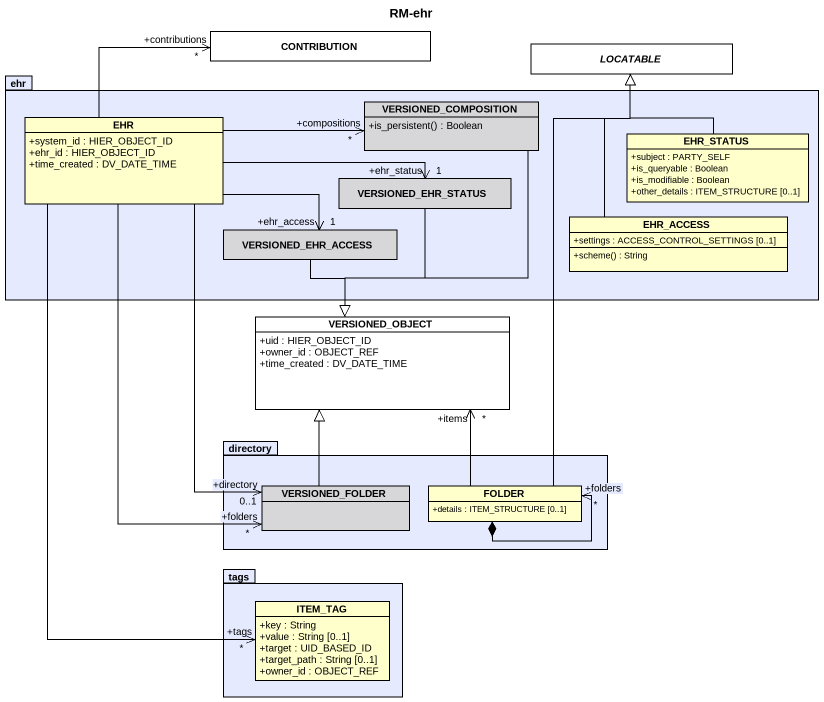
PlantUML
@startuml
title RM-ehr
hide circle
hide empty members
skinparam classAttributeIconSize 0
class CONTRIBUTION #FFFFFF
abstract class LOCATABLE #FFFFFF
package ehr #E5EAFF {
  class VERSIONED_COMPOSITION #D7D7DA {
    +is_persistent() : Boolean
  }
  class EHR {
    +system_id : HIER_OBJECT_ID
    +ehr_id : HIER_OBJECT_ID
    +time_created : DV_DATE_TIME
  }
  class EHR_STATUS {
    +subject : PARTY_SELF
    +is_queryable : Boolean
    +is_modifiable : Boolean
    +other_details : ITEM_STRUCTURE [0..1]
  }
  class VERSIONED_EHR_STATUS #D7D7DA
  class EHR_ACCESS {
    +settings : ACCESS_CONTROL_SETTINGS [0..1]
    +scheme() : String
  }
  class VERSIONED_EHR_ACCESS #D7D7DA
}
class VERSIONED_OBJECT #FFFFFF {
  +uid : HIER_OBJECT_ID
  +owner_id : OBJECT_REF
  +time_created : DV_DATE_TIME
}
package directory #E5EAFF {
  class VERSIONED_FOLDER #D7D7DA
  class "FOLDER" as FOLDER_ {
    +details : ITEM_STRUCTURE [0..1]
  }
}
package tags #E5EAFF {
  class ITEM_TAG {
    +key : String
    +value : String [0..1]
    +target : UID_BASED_ID
    +target_path : String [0..1]
    +owner_id : OBJECT_REF
  }
}
CONTRIBUTION "+contributions\n*" <-left- EHR
VERSIONED_COMPOSITION "+compositions\n*" <-left- EHR
VERSIONED_COMPOSITION --|> VERSIONED_OBJECT
EHR_STATUS -up-|> LOCATABLE
VERSIONED_EHR_STATUS "+ehr_status\n1" <-left- EHR
VERSIONED_EHR_STATUS --|> VERSIONED_OBJECT
EHR_ACCESS -up-|> LOCATABLE
VERSIONED_EHR_ACCESS "+ehr_access\n1" <-left- EHR
VERSIONED_EHR_ACCESS --|> VERSIONED_OBJECT
VERSIONED_OBJECT "+items\n*" <-- FOLDER_
VERSIONED_FOLDER "+directory\n0..1" <-up- EHR
VERSIONED_FOLDER "+folders\n*" <-up- EHR
VERSIONED_FOLDER -up-|> VERSIONED_OBJECT
FOLDER_ -up-|> LOCATABLE
FOLDER_ *--> "+folders\n*" FOLDER_
ITEM_TAG "+tags\n*" <-up- EHR
@enduml
